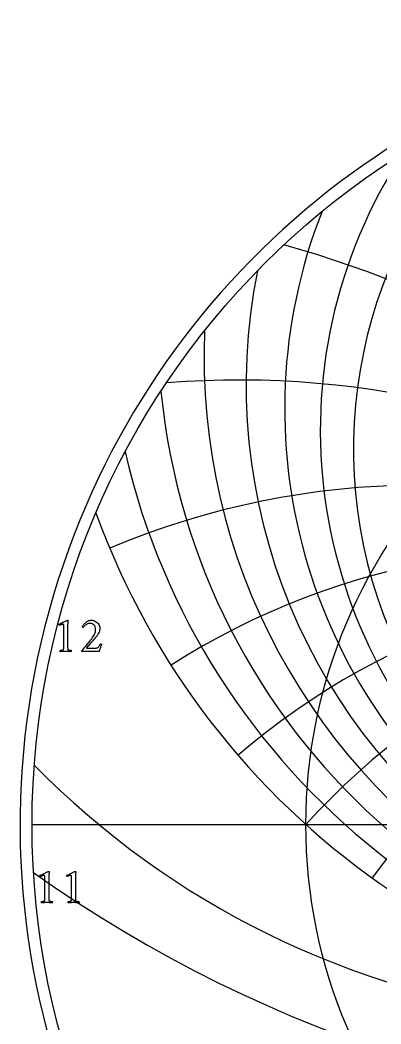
# Model space of a CAD drawing. Header units: millimetres. Extents: x -96 to 96, y -96 to 98.
# Drawn here: x -95.9 to -52.9, y -23.8 to 95.9 of the extents above; entities that cross this region are included whole.
import ezdxf

# ---------------------------------------------------------------- set-up
doc = ezdxf.new("R2010")
doc.units = ezdxf.units.MM
for name, color, linetype in [('CUT_OUTER', 1, 'Continuous'), ('ENGRAVE', 7, 'Continuous'), ('ENGRAVE_FINE', 8, 'Continuous'), ('TEXT', 5, 'Continuous')]:
    doc.layers.add(name, color=color, linetype=linetype)

msp = doc.modelspace()

# ---------------------------------------------------------------- linework, layer by layer
at = {"layer": 'CUT_OUTER'}
for centre, radius, start, end in [((-0.0002, -0.0002), 95.9249, 159.960768, 87.804282), ((-0.0008, 0.0006), 95.924, 92.195139, 159.961115)]:
    msp.add_arc(centre, radius, start, end, dxfattribs=at)
at = {"layer": 'ENGRAVE'}
msp.add_lwpolyline([(-94.5, 0), (94.5, 0)], dxfattribs=at)
for radius in [94.5, 61.8587]:
    msp.add_circle((0, 0), radius, dxfattribs=at)
for centre, radius, start, end in [((0, 49.5393), 64.3903, 158.578774, 21.421226), ((0, 68.701), 92.4464, 199.959035, 340.040965), ((0, -55.6978), 83.2391, 42, 138), ((0, -55.6978), 83.2391, 42, 138), ((-21.1591, 78.967), 102.5182, 224.535726, 263.111304)]:
    msp.add_arc(centre, radius, start, end, dxfattribs=at)
at = {"layer": 'ENGRAVE_FINE'}
for centre, radius, start, end in [((0, 44.7397), 56.2045, 131.44749, 48.55251), ((0, 46.997), 60.1454, 146.69677, 33.30323), ((-99.2005, -55.6978), 129.497, 15.907198, 74.457561), ((-99.2005, -55.6978), 129.497, 15.907198, 74.457561), ((0, 52.4148), 68.9898, 168.649585, 11.350415), ((0, 55.683), 74.0064, 177.547342, 2.452658), ((-69.8459, -55.6978), 108.6609, 20.296793, 94.565762), ((-69.8459, -55.6978), 108.6609, 20.296793, 94.565762), ((0, 59.4189), 79.518, 185.608142, 354.391858), ((0, 63.7174), 85.6227, 193.034463, 346.965537), ((-48.0581, -55.6978), 96.1162, 24.992282, 112.762358), ((-48.0581, -55.6978), 96.1162, 24.992282, 112.762358), ((-30.2966, -55.6978), 88.5812, 30.089288, 122.535602), ((-30.2966, -55.6978), 88.5812, 30.089288, 122.535602), ((-14.6773, -55.6978), 84.5232, 35.707517, 130.834526), ((-14.6773, -55.6978), 84.5232, 35.707517, 130.834526), ((14.6773, -55.6978), 84.5232, 49.165474, 144.292483), ((14.6773, -55.6978), 84.5232, 49.165474, 144.292483), ((0, 127.6541), 163.3682, 234.73332, 305.26668)]:
    msp.add_arc(centre, radius, start, end, dxfattribs=at)
at = {"layer": 'TEXT'}
for points in [[(-90.7154, 21.2832), (-90.7154, 23.638), (-90.7171, 23.6957), (-90.7221, 23.7438), (-90.7305, 23.7821), (-90.7423, 23.8108), (-90.7581, 23.8317), (-90.7788, 23.8466), (-90.8043, 23.8555), (-90.8347, 23.8585), (-90.8719, 23.8557), (-90.9181, 23.8473), (-90.9733, 23.8334), (-91.0373, 23.8138), (-91.1018, 23.7924), (-91.1581, 23.7728), (-91.2061, 23.7551), (-91.246, 23.7393), (-91.2695, 23.7613), (-91.2862, 23.7855), (-91.2963, 23.8119), (-91.2996, 23.8406), (-91.2996, 23.841), (-91.2996, 23.8421), (-91.2996, 23.844), (-91.2996, 23.8466), (-91.2989, 23.8574), (-91.2967, 23.866), (-91.2929, 23.8723), (-91.2877, 23.8764), (-91.169, 23.9302), (-91.0515, 23.9845), (-90.9351, 24.039), (-90.8198, 24.094), (-90.7098, 24.1467), (-90.6096, 24.1946), (-90.5191, 24.2376), (-90.4382, 24.2758), (-90.3714, 24.3071), (-90.3227, 24.3295), (-90.2924, 24.3429), (-90.2803, 24.3473), (-90.2683, 24.3473), (-90.2545, 24.3451), (-90.243, 24.3384), (-90.2337, 24.3272), (-90.2266, 24.3116), (-90.221, 24.2944), (-90.2162, 24.2788), (-90.2121, 24.2646), (-90.2087, 24.252), (-90.2102, 24.2428), (-90.2147, 24.2155), (-90.2221, 24.1698), (-90.2326, 24.1059), (-90.243, 24.0252), (-90.2504, 23.9293), (-90.2549, 23.8181), (-90.2564, 23.6916), (-90.2564, 21.2832), (-90.2562, 21.2188), (-90.2557, 21.1566), (-90.2547, 21.0966), (-90.2534, 21.0388), (-90.2506, 20.9848), (-90.2452, 20.936), (-90.2372, 20.8924), (-90.2266, 20.854), (-90.2165, 20.8395), (-90.1983, 20.8257), (-90.1718, 20.8127), (-90.1372, 20.8004), (-90.0979, 20.7894), (-90.0575, 20.7803), (-90.0159, 20.773), (-89.9732, 20.7676), (-89.9332, 20.7637), (-89.8995, 20.7609), (-89.8721, 20.7592), (-89.851, 20.7586), (-89.843, 20.7445), (-89.8369, 20.7259), (-89.8326, 20.7028), (-89.8302, 20.6752), (-89.8304, 20.6476), (-89.8339, 20.6245), (-89.8408, 20.6059), (-89.851, 20.5917), (-89.9386, 20.5975), (-90.0224, 20.6029), (-90.1025, 20.6079), (-90.1789, 20.6126), (-90.2549, 20.6165), (-90.3339, 20.6193), (-90.4159, 20.621), (-90.5008, 20.6215), (-90.5824, 20.621), (-90.6603, 20.6193), (-90.7344, 20.6165), (-90.8048, 20.6126), (-90.876, 20.6079), (-90.9524, 20.6029), (-91.034, 20.5975), (-91.1208, 20.5917), (-91.131, 20.6059), (-91.1379, 20.6245), (-91.1415, 20.6476), (-91.1417, 20.6752), (-91.1392, 20.7028), (-91.135, 20.7259), (-91.1288, 20.7445), (-91.1208, 20.7586), (-91.0997, 20.7592), (-91.0724, 20.7609), (-91.0386, 20.7637), (-90.9986, 20.7676), (-90.9559, 20.773), (-90.9144, 20.7803), (-90.874, 20.7894), (-90.8347, 20.8004), (-90.8004, 20.8127), (-90.775, 20.8257), (-90.7586, 20.8395), (-90.7512, 20.854), (-90.7404, 20.8924), (-90.7318, 20.936), (-90.7255, 20.9848), (-90.7214, 21.0388), (-90.7188, 21.0966), (-90.7169, 21.1566), (-90.7158, 21.2188), (-90.7154, 21.2832)], [(-86.1968, 21.48), (-86.2269, 21.406), (-86.2579, 21.3272), (-86.2895, 21.2436), (-86.322, 21.1551), (-86.354, 21.0658), (-86.3846, 20.98), (-86.4136, 20.8974), (-86.4412, 20.8183), (-86.4658, 20.7471), (-86.4859, 20.6886), (-86.5015, 20.6428), (-86.5127, 20.6096), (-88.5276, 20.6096), (-88.5368, 20.6165), (-88.5463, 20.6253), (-88.5561, 20.6359), (-88.5664, 20.6484), (-88.5755, 20.6612), (-88.582, 20.673), (-88.5859, 20.6836), (-88.5872, 20.6931), (-88.4643, 20.8317), (-88.3399, 20.9733), (-88.2139, 21.1178), (-88.0865, 21.2654), (-87.9598, 21.414), (-87.8361, 21.5619), (-87.7154, 21.7091), (-87.5977, 21.8555), (-87.4855, 21.9986), (-87.3816, 22.1357), (-87.2858, 22.2669), (-87.1983, 22.392), (-87.1169, 22.5191), (-87.0515, 22.6379), (-87.0021, 22.7486), (-86.9688, 22.8511), (-86.9466, 22.9505), (-86.9308, 23.0523), (-86.9213, 23.1562), (-86.9181, 23.2624), (-86.9295, 23.4055), (-86.9635, 23.5366), (-87.0204, 23.6558), (-87.0999, 23.7631), (-87.197, 23.8518), (-87.3063, 23.9152), (-87.428, 23.9532), (-87.5619, 23.9658), (-87.6744, 23.9595), (-87.7795, 23.9405), (-87.8771, 23.9088), (-87.9673, 23.8645), (-88.0496, 23.8127), (-88.1238, 23.7587), (-88.1897, 23.7024), (-88.2475, 23.6439), (-88.2966, 23.588), (-88.3369, 23.5396), (-88.3682, 23.4986), (-88.3905, 23.4651), (-88.4086, 23.4675), (-88.427, 23.4748), (-88.4459, 23.4869), (-88.465, 23.5038), (-88.482, 23.5219), (-88.4941, 23.5374), (-88.5014, 23.5502), (-88.5038, 23.5605), (-88.4909, 23.5919), (-88.4703, 23.6327), (-88.4418, 23.6828), (-88.4054, 23.7423), (-88.3613, 23.8071), (-88.3093, 23.8734), (-88.2495, 23.9412), (-88.1819, 24.0105), (-88.1076, 24.078), (-88.0276, 24.1402), (-87.9421, 24.1972), (-87.851, 24.249), (-87.7543, 24.292), (-87.6521, 24.3228), (-87.5442, 24.3412), (-87.4308, 24.3473), (-87.2938, 24.3386), (-87.1632, 24.3123), (-87.039, 24.2685), (-86.9211, 24.2073), (-86.8123, 24.1322), (-86.7154, 24.047), (-86.6305, 23.9519), (-86.5574, 23.8466), (-86.4987, 23.7344), (-86.4568, 23.6186), (-86.4317, 23.499), (-86.4233, 23.3757), (-86.4289, 23.2523), (-86.4457, 23.1327), (-86.4736, 23.0169), (-86.5127, 22.9047), (-86.5615, 22.7963), (-86.6185, 22.6916), (-86.6837, 22.5906), (-86.7571, 22.4934), (-86.8613, 22.3661), (-86.971, 22.2348), (-87.0863, 22.0994), (-87.2072, 21.9598), (-87.3292, 21.8205), (-87.4479, 21.6856), (-87.5632, 21.5552), (-87.6752, 21.4293), (-87.7799, 21.3117), (-87.8734, 21.2065), (-87.9557, 21.1135), (-88.0269, 21.0329), (-86.8704, 21.0329), (-86.7879, 21.0398), (-86.7132, 21.0604), (-86.6463, 21.0949), (-86.5872, 21.1432), (-86.533, 21.2056), (-86.4807, 21.2825), (-86.4302, 21.374), (-86.3816, 21.48), (-86.373, 21.4956), (-86.3592, 21.5068), (-86.3402, 21.5135), (-86.316, 21.5157), (-86.3056, 21.515), (-86.2922, 21.5128), (-86.2758, 21.509), (-86.2564, 21.5038), (-86.237, 21.4978), (-86.2206, 21.4919), (-86.2072, 21.4859), (-86.1968, 21.48)], [(-92.9591, -8.6425), (-92.9591, -6.2878), (-92.9608, -6.2301), (-92.9659, -6.182), (-92.9742, -6.1436), (-92.986, -6.1149), (-93.0018, -6.0941), (-93.0225, -6.0792), (-93.048, -6.0702), (-93.0784, -6.0672), (-93.1156, -6.07), (-93.1618, -6.0784), (-93.217, -6.0924), (-93.2811, -6.112), (-93.3455, -6.1334), (-93.4018, -6.1529), (-93.4498, -6.1706), (-93.4897, -6.1865), (-93.5132, -6.1645), (-93.5299, -6.1403), (-93.54, -6.1138), (-93.5434, -6.0851), (-93.5434, -6.0848), (-93.5434, -6.0836), (-93.5434, -6.0818), (-93.5434, -6.0792), (-93.5426, -6.0684), (-93.5404, -6.0598), (-93.5366, -6.0535), (-93.5314, -6.0494), (-93.4128, -5.9955), (-93.2952, -5.9413), (-93.1788, -5.8867), (-93.0635, -5.8318), (-92.9536, -5.7791), (-92.8533, -5.7312), (-92.7628, -5.6881), (-92.6819, -5.65), (-92.6151, -5.6187), (-92.5664, -5.5963), (-92.5361, -5.5829), (-92.524, -5.5784), (-92.512, -5.5784), (-92.4983, -5.5807), (-92.4867, -5.5874), (-92.4774, -5.5985), (-92.4703, -5.6142), (-92.4647, -5.6313), (-92.4599, -5.647), (-92.4558, -5.6611), (-92.4524, -5.6738), (-92.4539, -5.6829), (-92.4584, -5.7103), (-92.4658, -5.756), (-92.4763, -5.8199), (-92.4867, -5.9005), (-92.4942, -5.9965), (-92.4986, -6.1077), (-92.5001, -6.2342), (-92.5001, -8.6425), (-92.4999, -8.707), (-92.4994, -8.7692), (-92.4984, -8.8292), (-92.4971, -8.8869), (-92.4943, -8.941), (-92.4889, -8.9898), (-92.4809, -9.0334), (-92.4703, -9.0717), (-92.4603, -9.0863), (-92.442, -9.1001), (-92.4155, -9.1131), (-92.3809, -9.1254), (-92.3416, -9.1364), (-92.3012, -9.1455), (-92.2596, -9.1528), (-92.217, -9.1582), (-92.1769, -9.1621), (-92.1432, -9.1649), (-92.1158, -9.1666), (-92.0948, -9.1671), (-92.0867, -9.1813), (-92.0806, -9.1999), (-92.0763, -9.223), (-92.0739, -9.2506), (-92.0741, -9.2781), (-92.0776, -9.3012), (-92.0845, -9.3199), (-92.0948, -9.334), (-92.1823, -9.3283), (-92.2661, -9.3229), (-92.3462, -9.3178), (-92.4226, -9.3132), (-92.4986, -9.3093), (-92.5776, -9.3065), (-92.6596, -9.3048), (-92.7445, -9.3042), (-92.8261, -9.3048), (-92.904, -9.3065), (-92.9781, -9.3093), (-93.0486, -9.3132), (-93.1197, -9.3178), (-93.1961, -9.3229), (-93.2777, -9.3283), (-93.3645, -9.334), (-93.3748, -9.3199), (-93.3817, -9.3012), (-93.3852, -9.2781), (-93.3854, -9.2506), (-93.383, -9.223), (-93.3787, -9.1999), (-93.3725, -9.1813), (-93.3645, -9.1671), (-93.3435, -9.1666), (-93.3161, -9.1649), (-93.2824, -9.1621), (-93.2423, -9.1582), (-93.1996, -9.1528), (-93.1581, -9.1455), (-93.1177, -9.1364), (-93.0784, -9.1254), (-93.0441, -9.1131), (-93.0188, -9.1001), (-93.0024, -9.0863), (-92.9949, -9.0717), (-92.9841, -9.0334), (-92.9755, -8.9898), (-92.9692, -8.941), (-92.9651, -8.8869), (-92.9625, -8.8292), (-92.9606, -8.7692), (-92.9595, -8.707), (-92.9591, -8.6425)], [(-89.7877, -8.6425), (-89.7877, -6.2878), (-89.7894, -6.2301), (-89.7944, -6.182), (-89.8028, -6.1436), (-89.8146, -6.1149), (-89.8304, -6.0941), (-89.8511, -6.0792), (-89.8766, -6.0702), (-89.907, -6.0672), (-89.9442, -6.07), (-89.9904, -6.0784), (-90.0456, -6.0924), (-90.1096, -6.112), (-90.1741, -6.1334), (-90.2304, -6.1529), (-90.2784, -6.1706), (-90.3183, -6.1865), (-90.3418, -6.1645), (-90.3585, -6.1403), (-90.3686, -6.1138), (-90.3719, -6.0851), (-90.3719, -6.0848), (-90.3719, -6.0836), (-90.3719, -6.0818), (-90.3719, -6.0792), (-90.3712, -6.0684), (-90.369, -6.0598), (-90.3652, -6.0535), (-90.36, -6.0494), (-90.2414, -5.9955), (-90.1238, -5.9413), (-90.0074, -5.8867), (-89.8921, -5.8318), (-89.7821, -5.7791), (-89.6819, -5.7312), (-89.5914, -5.6881), (-89.5105, -5.65), (-89.4437, -5.6187), (-89.395, -5.5963), (-89.3647, -5.5829), (-89.3526, -5.5784), (-89.3406, -5.5784), (-89.3269, -5.5807), (-89.3153, -5.5874), (-89.306, -5.5985), (-89.2989, -5.6142), (-89.2933, -5.6313), (-89.2885, -5.647), (-89.2844, -5.6611), (-89.281, -5.6738), (-89.2825, -5.6829), (-89.287, -5.7103), (-89.2944, -5.756), (-89.3049, -5.8199), (-89.3153, -5.9005), (-89.3228, -5.9965), (-89.3272, -6.1077), (-89.3287, -6.2342), (-89.3287, -8.6425), (-89.3285, -8.707), (-89.328, -8.7692), (-89.327, -8.8292), (-89.3257, -8.8869), (-89.3229, -8.941), (-89.3175, -8.9898), (-89.3095, -9.0334), (-89.2989, -9.0717), (-89.2889, -9.0863), (-89.2706, -9.1001), (-89.2441, -9.1131), (-89.2095, -9.1254), (-89.1702, -9.1364), (-89.1298, -9.1455), (-89.0882, -9.1528), (-89.0456, -9.1582), (-89.0055, -9.1621), (-88.9718, -9.1649), (-88.9444, -9.1666), (-88.9234, -9.1671), (-88.9153, -9.1813), (-88.9092, -9.1999), (-88.9049, -9.223), (-88.9025, -9.2506), (-88.9027, -9.2781), (-88.9062, -9.3012), (-88.9131, -9.3199), (-88.9234, -9.334), (-89.0109, -9.3283), (-89.0947, -9.3229), (-89.1748, -9.3178), (-89.2512, -9.3132), (-89.3272, -9.3093), (-89.4062, -9.3065), (-89.4882, -9.3048), (-89.5731, -9.3042), (-89.6547, -9.3048), (-89.7326, -9.3065), (-89.8067, -9.3093), (-89.8772, -9.3132), (-89.9483, -9.3178), (-90.0247, -9.3229), (-90.1063, -9.3283), (-90.1931, -9.334), (-90.2034, -9.3199), (-90.2102, -9.3012), (-90.2138, -9.2781), (-90.214, -9.2506), (-90.2115, -9.223), (-90.2073, -9.1999), (-90.2011, -9.1813), (-90.1931, -9.1671), (-90.1721, -9.1666), (-90.1447, -9.1649), (-90.111, -9.1621), (-90.0709, -9.1582), (-90.0282, -9.1528), (-89.9867, -9.1455), (-89.9463, -9.1364), (-89.907, -9.1254), (-89.8727, -9.1131), (-89.8474, -9.1001), (-89.831, -9.0863), (-89.8235, -9.0717), (-89.8127, -9.0334), (-89.8041, -8.9898), (-89.7978, -8.941), (-89.7937, -8.8869), (-89.7911, -8.8292), (-89.7892, -8.7692), (-89.7881, -8.707), (-89.7877, -8.6425)]]:
    msp.add_lwpolyline(points, close=True, dxfattribs=at)

doc.saveas('drawing.dxf')
